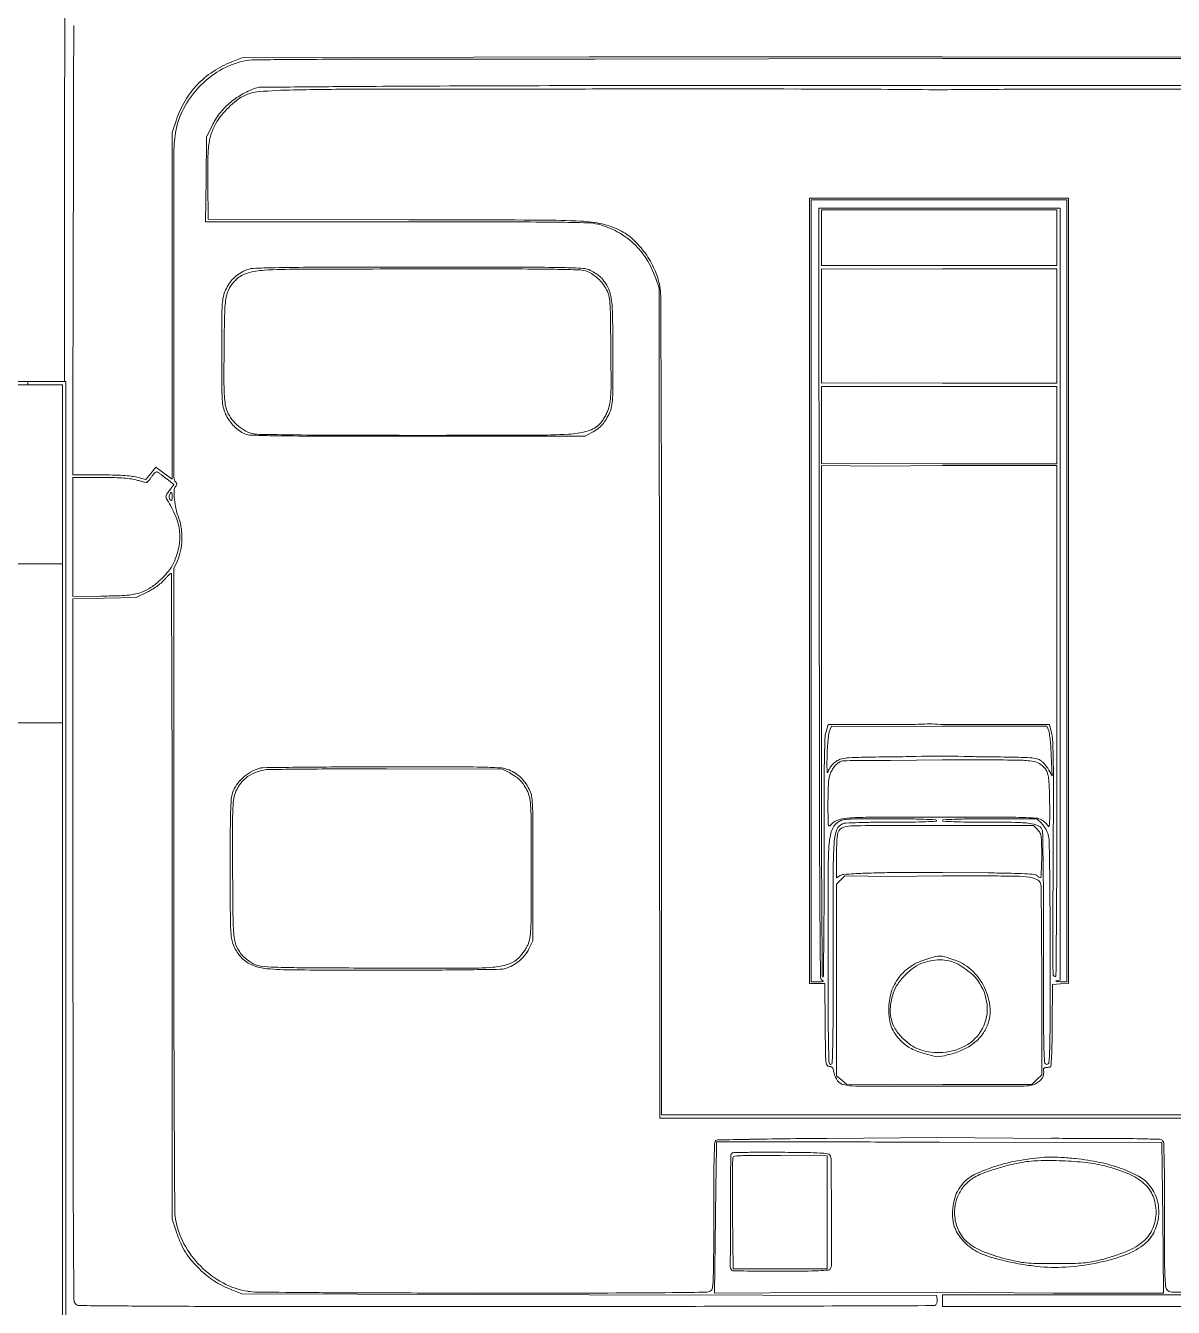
# Model space of a CAD drawing. Header units: millimetres. Extents: x 37984 to 70752, y 14140 to 37584.
# Drawn here: x 39778.1 to 39847.1, y 16595.6 to 16672.6 of the extents above; entities that cross this region are included whole.
import ezdxf

# ---------------------------------------------------------------- set-up
doc = ezdxf.new("R2010")
doc.units = ezdxf.units.MM
doc.set_wipeout_variables(frame=1)
doc.layers.add('! NO PLOT !', color=7, linetype='Continuous', true_color=0xff75dd, plot=False)
doc.layers.add('000-PI-Oprema', color=30, linetype='Continuous', lineweight=5)

# ---------------------------------------------------------------- blocks, each defined once
blk = doc.blocks.new('poveznica montaznih ploca 2100mm')
at = {"layer": '! NO PLOT !'}
for p, q in [((59472.536, 55742.166), (59472.536, 53847.739)), ((59477.536, 55740.766), (59477.536, 53837.739))]:
    blk.add_line(p, q, dxfattribs=at)
blk = doc.blocks.new('C10F3TM')
at = {"layer": '000-PI-Oprema'}
for p, q in [((44733.529, 8740.636), (44733.556, 8756.053)), ((44733.532, 8736.906), (44733.532, 8740.484)), ((44733.532, 8733.328), (44733.532, 8736.906)), ((44733.535, 8712.109), (44733.532, 8733.188))]:
    blk.add_line(p, q, dxfattribs=at)
for centre, radius, start, end in [((45826.986, 8761.638), 1093.954, 179.389696, 179.976633), ((56349.499, 8735.864), 11615.961, 179.8433503, 179.9004169), ((99427.124, 8739.824), 54694.097, 179.9766804, 180.0119746), ((4788027.201, 9719.997), 4743294.276, 180.011977908, 180.012436275), ((57671.573, 8714.079), 12938.038, 180.0087279, 180.0586898), ((45802.194, 8701.92), 1068.653, 180.058646, 180.368959), ((47698.757, 8714.131), 2965.256, 180.368918, 180.445236), ((44733.987, 8691.092), 0.396, 180.44522, 217.20688), ((44733.916, 8691.038), 0.306, 217.20683, 269.45325)]:
    blk.add_arc(centre, radius, start, end, dxfattribs=at)
at = {"ltscale": 0.25}
blk.add_wipeout([(44735.199, 8798.188), (44835.975, 8798.188), (44835.975, 8641.371), (44735.199, 8641.371)], dxfattribs=at).dxf.layer = '000-PI-Oprema'
at = {"layer": '000-PI-Oprema'}
for p, q in [((44743.686, 8765.692), (44743.079, 8765.449)), ((44764.549, 8765.742), (44743.686, 8765.692)), ((44785.766, 8765.744), (44764.549, 8765.742)), ((44764.902, 8765.608), (44785.766, 8765.641)), ((44806.604, 8765.718), (44785.766, 8765.744)), ((44785.766, 8765.641), (44806.098, 8765.641)), ((44785.766, 8764.025), (44765.104, 8764.024)), ((44805.644, 8764.024), (44785.766, 8764.025)), ((44739.746, 8761.966), (44739.491, 8761.205)), ((44741.887, 8761.603), (44741.564, 8760.949)), ((44739.491, 8761.205), (44739.489, 8750.788)), ((44741.564, 8760.949), (44741.532, 8758.395)), ((44741.532, 8758.395), (44741.501, 8755.841)), ((44741.665, 8755.993), (44741.638, 8758.157)), ((44785.564, 8757.256), (44777.784, 8757.256)), ((44777.784, 8757.256), (44777.784, 8733.665)), ((44777.885, 8733.665), (44777.885, 8757.155)), ((44777.885, 8757.155), (44785.563, 8757.155)), ((44785.563, 8757.155), (44793.24, 8757.155)), ((44793.343, 8757.256), (44785.564, 8757.256)), ((44793.24, 8757.155), (44793.241, 8733.665)), ((44793.343, 8733.67), (44793.343, 8757.256)), ((44785.589, 8756.649), (44778.34, 8756.649)), ((44778.34, 8756.649), (44778.363, 8733.49)), ((44778.491, 8754.881), (44778.491, 8756.548)), ((44778.491, 8756.548), (44785.564, 8756.548)), ((44785.564, 8756.548), (44792.636, 8756.548)), ((44792.838, 8756.649), (44785.589, 8756.649)), ((44792.636, 8756.548), (44792.636, 8754.881)), ((44792.838, 8733.47), (44792.838, 8756.649)), ((44741.501, 8755.841), (44753.004, 8755.841)), ((44753.183, 8755.967), (44741.665, 8755.993)), ((44778.491, 8753.214), (44778.491, 8754.881)), ((44792.636, 8754.881), (44792.636, 8753.214)), ((44781.986, 8753.214), (44778.491, 8753.214)), ((44785.48, 8753.214), (44781.986, 8753.214)), ((44789.201, 8753.214), (44785.48, 8753.214)), ((44792.636, 8753.214), (44789.201, 8753.214)), ((44768.525, 8752.482), (44768.742, 8751.85)), ((44778.491, 8749.577), (44778.491, 8753.015)), ((44778.491, 8753.015), (44781.952, 8752.988)), ((44781.952, 8752.988), (44785.766, 8753.012)), ((44785.766, 8753.012), (44789.201, 8753.012)), ((44789.201, 8753.012), (44792.636, 8753.012)), ((44792.636, 8753.012), (44792.636, 8749.577)), ((44768.742, 8751.85), (44768.768, 8726.921)), ((44739.489, 8750.788), (44739.488, 8740.37)), ((44778.491, 8746.139), (44778.491, 8749.577)), ((44792.636, 8749.577), (44792.636, 8746.142)), ((44781.952, 8746.166), (44778.491, 8746.139)), ((44778.491, 8743.615), (44778.491, 8745.94)), ((44778.491, 8745.94), (44781.977, 8745.94)), ((44785.766, 8746.142), (44781.952, 8746.166)), ((44789.201, 8746.142), (44785.766, 8746.142)), ((44785.766, 8745.94), (44789.201, 8745.94)), ((44792.636, 8746.142), (44789.201, 8746.142)), ((44789.201, 8745.94), (44792.636, 8745.94)), ((44792.636, 8745.94), (44792.636, 8743.616)), ((44764.296, 8742.96), (44764.7, 8743.177)), ((44778.491, 8741.29), (44778.491, 8743.615)), ((44792.636, 8743.616), (44792.636, 8741.293)), ((44754.193, 8742.96), (44764.296, 8742.96)), ((44738.503, 8741.092), (44738.208, 8740.723)), ((44738.996, 8740.731), (44738.503, 8741.092)), ((44781.952, 8741.316), (44778.491, 8741.29)), ((44778.491, 8725.836), (44778.491, 8741.194)), ((44778.491, 8741.194), (44781.952, 8741.168)), ((44785.766, 8741.293), (44781.952, 8741.316)), ((44781.952, 8741.168), (44785.766, 8741.191)), ((44789.201, 8741.293), (44785.766, 8741.293)), ((44785.766, 8741.191), (44789.201, 8741.191)), ((44792.636, 8741.293), (44789.201, 8741.293)), ((44789.201, 8741.191), (44792.636, 8741.191)), ((44792.636, 8741.191), (44792.636, 8725.826)), ((44735.172, 8740.636), (44733.529, 8740.636)), ((44733.532, 8740.484), (44735.127, 8740.484)), ((44737.912, 8740.355), (44737.364, 8740.495)), ((44738.208, 8740.723), (44737.912, 8740.355)), ((44739.488, 8740.37), (44738.996, 8740.731)), ((44739.168, 8740.391), (44739.601, 8740.058)), ((44739.601, 8740.058), (44739.329, 8739.701)), ((44739.594, 8735.003), (44739.804, 8735.479)), ((44739.595, 8715.794), (44739.594, 8735.003)), ((44735.325, 8733.353), (44733.532, 8733.328)), ((44733.532, 8733.188), (44735.428, 8733.224)), ((44735.428, 8733.224), (44737.325, 8733.26)), ((44737.325, 8733.26), (44737.994, 8733.59)), ((44777.784, 8733.665), (44777.784, 8710.073)), ((44777.885, 8710.175), (44777.885, 8733.665)), ((44792.838, 8710.29), (44792.838, 8733.47)), ((44793.241, 8733.665), (44793.241, 8710.175)), ((44793.343, 8710.085), (44793.343, 8733.67)), ((44768.768, 8726.921), (44768.795, 8701.991)), ((44768.893, 8702.193), (44768.893, 8726.776)), ((44778.903, 8725.632), (44778.773, 8725.203)), ((44782.132, 8725.632), (44778.903, 8725.632)), ((44778.98, 8725.255), (44779.094, 8725.534)), ((44779.094, 8725.534), (44782.253, 8725.508)), ((44782.253, 8725.508), (44785.766, 8725.531)), ((44785.766, 8725.531), (44788.9, 8725.531)), ((44788.99, 8725.632), (44785.78, 8725.632)), ((44788.9, 8725.531), (44792.035, 8725.531)), ((44792.2, 8725.632), (44788.99, 8725.632)), ((44792.035, 8725.531), (44792.145, 8725.254)), ((44792.327, 8725.064), (44792.2, 8725.632)), ((44782.634, 8723.478), (44785.766, 8723.511)), ((44785.766, 8723.511), (44788.446, 8723.511)), ((44792.302, 8723.763), (44792.349, 8722.551)), ((44752.374, 8722.971), (44759.346, 8722.955)), ((44759.346, 8722.955), (44759.771, 8722.728)), ((44792.349, 8722.551), (44792.164, 8722.897)), ((44782.653, 8719.571), (44785.463, 8719.571)), ((44785.463, 8719.571), (44788.504, 8719.571)), ((44788.504, 8719.571), (44791.231, 8719.571)), ((44788.602, 8719.975), (44791.439, 8719.975)), ((44791.231, 8719.571), (44791.479, 8719.323)), ((44791.439, 8719.975), (44791.725, 8719.689)), ((44779.401, 8716.431), (44779.401, 8717.795)), ((44761.164, 8712.65), (44761.164, 8716.994)), ((44779.628, 8716.561), (44779.401, 8716.431)), ((44779.401, 8716.044), (44779.65, 8716.293)), ((44779.65, 8716.293), (44779.9, 8716.543)), ((44779.9, 8716.543), (44782.656, 8716.516)), ((44785.766, 8716.756), (44782.634, 8716.742)), ((44782.656, 8716.516), (44785.774, 8716.54)), ((44788.539, 8716.724), (44785.766, 8716.756)), ((44785.774, 8716.54), (44788.402, 8716.54)), ((44779.401, 8710.289), (44779.401, 8716.044)), ((44739.492, 8715.323), (44739.491, 8695.92)), ((44760.923, 8712.161), (44761.164, 8712.65)), ((44785.766, 8711.51), (44786.144, 8711.442)), ((44777.784, 8710.073), (44778.237, 8710.073)), ((44778.314, 8710.182), (44777.885, 8710.175)), ((44778.237, 8710.073), (44778.69, 8710.073)), ((44778.69, 8710.073), (44778.717, 8707.573)), ((44779.401, 8704.535), (44779.401, 8710.289)), ((44791.727, 8710.26), (44791.727, 8704.602)), ((44792.361, 8707.548), (44792.383, 8710.023)), ((44792.383, 8710.023), (44792.863, 8710.054)), ((44792.611, 8710.246), (44792.838, 8710.29)), ((44793.241, 8710.175), (44792.812, 8710.188)), ((44792.863, 8710.054), (44793.343, 8710.085)), ((44784.802, 8705.84), (44785.412, 8705.676)), ((44791.727, 8704.602), (44791.431, 8704.307)), ((44779.713, 8704.271), (44779.401, 8704.535)), ((44780.026, 8704.008), (44779.713, 8704.271)), ((44782.719, 8704.035), (44780.026, 8704.008)), ((44782.603, 8703.907), (44785.337, 8703.915)), ((44785.766, 8704.012), (44782.719, 8704.035)), ((44785.337, 8703.915), (44788.453, 8703.907)), ((44788.451, 8704.012), (44785.766, 8704.012)), ((44791.136, 8704.012), (44788.451, 8704.012)), ((44791.431, 8704.307), (44791.136, 8704.012)), ((44768.795, 8701.991), (44785.565, 8701.991)), ((44785.564, 8702.193), (44768.893, 8702.193)), ((44802.234, 8702.193), (44785.564, 8702.193)), ((44785.565, 8701.991), (44802.335, 8701.991)), ((44785.412, 8700.829), (44778.845, 8700.778)), ((44792.32, 8700.778), (44785.412, 8700.829)), ((44785.589, 8700.552), (44798.95, 8700.526)), ((44798.95, 8700.526), (44799.001, 8696.005)), ((44776.039, 8699.745), (44778.845, 8699.718)), ((44778.845, 8699.718), (44778.845, 8696.333)), ((44773.187, 8692.948), (44773.16, 8696.231)), ((44778.845, 8696.333), (44778.845, 8692.948)), ((44739.491, 8695.92), (44739.751, 8695.141)), ((44772.076, 8691.482), (44772.129, 8696.004)), ((44799.001, 8696.005), (44799.051, 8691.483)), ((44776.016, 8692.948), (44773.187, 8692.948)), ((44778.845, 8692.948), (44776.016, 8692.948)), ((44743.079, 8691.676), (44743.686, 8691.433)), ((44778.744, 8691.508), (44772.076, 8691.482)), ((44785.412, 8691.534), (44778.744, 8691.508)), ((44792.408, 8691.483), (44785.412, 8691.534)), ((44743.686, 8691.433), (44764.549, 8691.382)), ((44764.549, 8691.382), (44785.412, 8691.332)), ((44785.412, 8691.332), (44785.446, 8691.091)), ((44785.766, 8691.029), (44785.766, 8691.382)), ((44785.766, 8691.382), (44806.434, 8691.382)), ((44785.766, 8690.675), (44785.766, 8691.029)), ((44799.051, 8691.483), (44792.408, 8691.483)), ((44811.68, 8690.675), (44785.766, 8690.675))]:
    blk.add_line(p, q, dxfattribs=at)
for centre, radius, start, end in [((44745.529, 8759.341), 6.581, 111.85364, 123.08516), ((44744.763, 8760.889), 4.707, 102.26829, 120.79305), ((44744.503, 8762.082), 3.486, 90.54751, 102.26825), ((44753.561, 7814.319), 951.292, 90.324331, 90.547555), ((44753.942, 7747.071), 1018.542, 90.003959, 90.324357), ((44754.707, -3276.455), 12042.067, 89.9514927, 90.0039756), ((44744.841, 8760.396), 5.321, 123.08505, 136.25589), ((44745.338, 8759.924), 5.83, 120.79313, 136.5717), ((44745.33, 8759.931), 5.82, 136.57176, 152.36539), ((44744.767, 8760.467), 5.218, 136.25586, 149.56856), ((44744.824, 8762.96), 0.961, 90.50243, 110.17358), ((44791.478, 3442.682), 5321.443, 90.452452, 90.502414), ((44761.016, 7300.18), 1463.825, 90.212514, 90.452469), ((44785.195, 779.058), 7984.992, 90.1441574, 90.2124539), ((44747.585, 8757.85), 6.757, 128.7946, 133.99501), ((44745.819, 8759.628), 4.413, 119.52797, 130.91449), ((44744.852, 8761.251), 2.395, 117.51805, 128.7946), ((44746.471, 8758.477), 5.737, 110.17361, 119.52802), ((44744.934, 8761.093), 2.572, 94.6079, 117.51812), ((44747.503, 8729.221), 34.547, 91.17991, 94.608), ((44751.081, 8555.489), 208.316, 90.06616, 91.17998), ((44770.975, -8651.843), 17415.66, 90.0190276, 90.0662393), ((44770.516, -7230.305), 15994.122, 89.9769073, 90.019077), ((44776.657, 8006.311), 757.505, 89.590036, 89.976896), ((44769.718, 7036.615), 1727.225, 89.481149, 89.590011), ((44847.775, -179.544), 8943.531, 90.3755368, 90.3998681), ((44793.855, 8005.529), 758.28, 89.967415, 90.354963), ((44785.001, -7531.665), 16295.477, 89.9256418, 89.9673532), ((44744.31, 8760.466), 4.668, 152.36537, 170.99782), ((44745.508, 8760.032), 6.077, 149.56861, 161.44364), ((44745.657, 8759.815), 4.166, 130.91449, 142.66311), ((44747.616, 8757.819), 6.801, 133.99502, 139.20231), ((44745.703, 8759.803), 4.08, 149.62801, 159.64998), ((44745.926, 8759.61), 4.504, 142.66305, 153.74435), ((44744.499, 8760.509), 2.684, 139.2023, 149.62798), ((44748.348, 8759.826), 8.757, 170.99784, 179.93603), ((44744.893, 8760.104), 3.215, 159.64995, 171.63103), ((44748.437, 8759.582), 6.798, 171.63109, 179.10347), ((50427.958, 8753.485), 5688.371, 179.936032, 180.031143), ((44795.809, 8758.841), 54.176, 179.1035, 180.72311), ((44753.003, 4589.945), 4165.896, 89.911534, 89.999999), ((44742.41, 3978.154), 4777.825, 89.768825, 89.870811), ((44758.994, 8469.984), 285.852, 89.28536, 89.91149), ((44761.471, 8702.416), 53.524, 87.25136, 89.76883), ((44760.778, 8613.027), 142.799, 88.51986, 89.28533), ((44763.669, 8748.201), 7.687, 77.63979, 87.25136), ((44764.396, 8753.046), 2.732, 75.4007, 88.51992), ((44763.789, 8750.715), 5.141, 61.63305, 75.40068), ((44764.358, 8751.343), 4.47, 63.21547, 77.63974), ((44763.981, 8751.072), 4.736, 46.99168, 61.63303), ((44764.753, 8752.126), 3.593, 47.32481, 63.21538), ((44763.552, 8750.824), 5.365, 35.55808, 47.32477), ((44763.956, 8751.045), 4.773, 32.41146, 46.99164), ((44763.382, 8750.702), 5.574, 24.00076, 35.55806), ((44748.164, 8616.942), 136.164, 90.08588, 91.06242), ((44755.373, 3805.516), 4947.595, 90.012747, 90.085857), ((44755.485, 3293.98), 5459.131, 89.944881, 90.01272), ((44760.618, 8629.767), 123.342, 88.90708, 89.94481), ((44763.507, 8750.759), 5.306, 18.94386, 32.41141), ((44744.598, 8751.005), 2.019, 134.85031, 146.35823), ((44744.975, 8750.662), 2.366, 133.50475, 149.30225), ((44744.634, 8750.968), 2.071, 123.50631, 134.8503), ((44744.46, 8751.204), 1.618, 105.74879, 133.50479), ((44745.231, 8750.067), 3.152, 115.22372, 123.50622), ((44744.429, 8751.77), 1.27, 92.93446, 115.22371), ((44745.306, 8748.204), 4.735, 93.28512, 105.74886), ((44746.363, 8714.036), 39.053, 91.06238, 92.93453), ((44747.139, 8716.275), 36.717, 90.16748, 93.2851), ((44756.67, 5456.031), 3296.975, 90.041672, 90.167494), ((44756.729, 5378.126), 3374.88, 89.946145, 90.041714), ((44759.727, 8567.888), 185.117, 89.15481, 89.94617), ((44761.078, 8659.407), 93.587, 88.21524, 89.15488), ((44762.36, 8721.12), 31.972, 86.74587, 88.907), ((44763.954, 8751.727), 1.223, 67.32852, 88.21531), ((44764.113, 8751.946), 1.096, 61.94284, 86.74584), ((44763.637, 8750.968), 2.045, 56.41229, 67.32849), ((44761.787, 8747.582), 6.042, 58.46685, 61.94283), ((44763.472, 8750.719), 2.345, 46.55888, 56.41226), ((44764.046, 8751.264), 1.721, 49.61601, 58.46679), ((44763.356, 8750.596), 2.514, 37.05121, 46.55891), ((44764.223, 8751.472), 1.449, 39.76423, 49.61601), ((44762.774, 8750.266), 3.334, 34.48044, 39.76423), ((44764.447, 8751.176), 4.408, 10.21876, 24.00078), ((44744.431, 8750.94), 1.905, 155.23631, 167.82389), ((44745.293, 8750.542), 2.855, 146.35823, 155.23624), ((44744.349, 8751.034), 1.637, 149.30229, 170.12044), ((44763.103, 8750.406), 2.83, 28.35147, 37.05121), ((44763.885, 8751.029), 1.986, 18.65114, 34.48035), ((44764.445, 8751.13), 1.305, 12.30603, 28.35146), ((44763.193, 8750.796), 2.716, 6.13226, 18.65107), ((44765.394, 8751.347), 3.446, 0.29929, 10.21879), ((44756.562, 8750.013), 14.084, 176.50229, 179.73333), ((44745.628, 8750.682), 3.13, 167.82389, 176.50234), ((44748.695, 8750.277), 6.049, 170.12049, 178.71197), ((44762.625, 8750.733), 3.168, 4.034, 12.30598), ((44751.638, 8749.958), 14.182, 0.86369, 4.03401), ((44755.897, 8750.012), 10.054, 0.76209, 6.13224), ((38574.753, 8719.01), 6194.171, 0.2458827, 0.2992824), ((71097.683, 8764.722), 26358.098, 180.031147, 180.0526902), ((45186.59, 8748.012), 444.117, 179.73327, 180.00004), ((44905.876, 8746.743), 163.27, 178.71193, 179.5017), ((44372.635, 8744.244), 393.228, 0.57768, 0.8637), ((44563.176, 8747.448), 202.792, 0.15767, 0.76203), ((45154.693, 8748.011), 412.22, 179.99998, 180.28073), ((45016.126, 8745.784), 273.524, 179.50169, 179.87365), ((44395.375, 8744.474), 370.487, 0.27486, 0.57761), ((44374.81, 8746.93), 391.159, 359.86771, 0.15763), ((44762.415, 8746.343), 19.812, 179.87371, 182.40814), ((44750.755, 8746.179), 15.103, 357.19248, 0.27481), ((44757.951, 8746.067), 15.473, 180.28076, 183.30717), ((44748.659, 8745.765), 6.044, 182.40824, 187.60522), ((44762.022, 8745.626), 3.823, 349.65592, 357.19241), ((44750.958, 8746.062), 15.01, 356.78972, 359.86769), ((42446.514, 8735.623), 2322.374, 0.059383, 0.245938), ((44783.871, 9511.674), 765.737, 269.858256, 270.141744), ((44746.071, 8745.381), 3.574, 183.30723, 191.06234), ((44744.193, 8745.013), 1.659, 191.06228, 204.82649), ((44744.842, 8745.255), 2.193, 187.60529, 198.67744), ((44763.261, 8745.4), 2.563, 339.48679, 349.65584), ((44764.098, 8745.091), 1.82, 336.1379, 348.98412), ((44762.408, 8745.42), 3.543, 348.98417, 356.78965), ((44745.325, 8745.537), 2.907, 204.82637, 213.13818), ((44744.606, 8745.176), 1.945, 198.67745, 214.20555), ((44744.986, 8745.316), 2.503, 213.13814, 222.43878), ((44745.125, 8745.528), 2.571, 214.20551, 226.79949), ((44763.374, 8745.309), 2.42, 321.11357, 327.3591), ((44763.898, 8744.945), 1.931, 317.93062, 329.21381), ((44763.137, 8745.461), 2.701, 327.35903, 333.31508), ((44763.249, 8745.405), 2.576, 333.315, 339.48679), ((44762.372, 8745.854), 3.708, 329.2137, 336.13796), ((44744.915, 8745.251), 2.406, 222.43875, 231.93318), ((44745.099, 8745.5), 2.533, 226.79951, 239.48329), ((44744.935, 8745.277), 2.439, 231.93309, 241.33303), ((44744.204, 8743.939), 0.915, 241.33299, 267.71717), ((44744.726, 8744.869), 1.8, 239.48325, 255.86663), ((44744.744, 8744.937), 1.87, 255.86654, 269.07896), ((44762.987, 8748.688), 5.616, 273.24334, 284.44399), ((44763.954, 8744.932), 1.738, 284.44399, 311.28355), ((44763.267, 8745.84), 3.024, 298.28785, 306.27852), ((44763.975, 8744.875), 1.827, 306.27853, 317.93069), ((44764.23, 8744.619), 1.32, 311.28354, 321.11358), ((44746.583, 8803.608), 60.631, 267.71722, 269.02607), ((44752.085, 9201.563), 458.555, 269.07887, 269.34931), ((44748.195, 8898.439), 155.475, 269.02607, 269.92263), ((44750.755, 9084.425), 341.411, 269.34923, 269.84357), ((44754.19, 13334.627), 4591.667, 269.922573, 270.000037), ((44754.218, 10352.123), 1609.113, 269.843507, 270.000039), ((44754.221, 11427.109), 2684.099, 269.999966, 270.149164), ((44761.108, 8781.854), 38.835, 270.14911, 273.24335), ((44738.636, 8740.566), 0.263, 107.0615, 127.42657), ((44738.58, 8740.75), 0.0716, 53.50243, 107.06152), ((44734.822, 8735.671), 6.389, 52.7477, 53.5024), ((44735.127, 8708.937), 31.547, 88.63915, 90.00002), ((44735.172, 8708.857), 31.778, 88.65604, 89.99996), ((44735.565, 8727.359), 13.121, 86.0181, 88.63915), ((44735.56, 8725.382), 15.249, 86.32852, 88.65603), ((44735.889, 8732.015), 8.453, 82.78289, 86.01806), ((44735.87, 8730.221), 10.401, 83.60431, 86.32848), ((44736.6, 8737.627), 2.796, 75.40071, 82.7829), ((44736.757, 8738.13), 2.442, 75.61177, 83.60427), ((44742.485, 8760.225), 20.556, 255.40071, 256.05663), ((44740.645, 8752.813), 12.919, 256.05656, 256.98543), ((44741.973, 8758.555), 18.813, 256.98543, 257.52287), ((44737.955, 8740.398), 0.216, 257.52294, 270.55832), ((44737.956, 8740.237), 0.0555, 270.55827, 315.42061), ((44736.487, 8741.686), 2.119, 315.42063, 318.66886), ((44736.553, 8741.627), 2.03, 318.66881, 322.84269), ((44735.542, 8742.394), 3.299, 322.84269, 325.74399), ((44739.823, 8739.478), 1.88, 140.21654, 145.74405), ((44738.847, 8740.291), 0.61, 127.42664, 140.21643), ((44680.17, 8663.806), 96.674, 52.64378, 52.7476), ((44678.305, 8661.364), 99.747, 52.52453, 52.64371), ((44663.162, 8641.611), 124.637, 52.42358, 52.52442), ((44739.988, 8740.483), 0.392, 180.05275, 224.99998), ((44739.27, 8740.295), 0.561, 320.30977, 330.2272), ((44739.49, 8739.985), 0.312, 30.03438, 45.00004), ((44739.635, 8740.086), 0.14, 330.22712, 358.04748), ((44739.663, 8740.085), 0.113, 358.04743, 30.03443), ((44739.314, 8739.324), 0.193, 166.57494, 198.71632), ((44739.495, 8739.281), 0.38, 146.17495, 166.57481), ((44739.704, 8739.457), 0.606, 198.71632, 212.43965), ((44742.664, 8737.158), 4.194, 142.66588, 146.17486), ((44739.62, 8739.331), 0.31, 176.9654, 191.13398), ((44739.536, 8739.336), 0.226, 159.00636, 176.96543), ((44739.613, 8739.33), 0.303, 191.13409, 205.46682), ((44740.173, 8739.091), 0.908, 149.53513, 159.00646), ((44739.422, 8739.533), 0.0377, 55.75726, 149.53525), ((44739.391, 8739.487), 0.0935, 5.28515, 55.75729), ((44737.398, 8739.302), 2.095, 359.99996, 5.28513), ((44737.661, 8739.302), 1.832, 355.90863, 0.00003), ((44740.016, 8739.676), 0.409, 140.30978, 178.88102), ((44743.905, 8739.6), 4.298, 178.88104, 185.74898), ((44733.981, 8735.819), 6.175, 21.99432, 32.43966), ((44739.52, 8739.286), 0.2, 205.46689, 224.99994), ((44739.516, 8739.281), 0.195, 224.99994, 244.49864), ((44739.444, 8739.132), 0.0285, 244.49877, 324.14073), ((44739.378, 8739.179), 0.11, 324.14057, 355.90864), ((44744.4, 8739.649), 4.796, 185.74897, 192.93128), ((44744.136, 8739.589), 4.525, 192.93126, 200.4341), ((44736.543, 8736.854), 3.413, 5.71106, 21.99434), ((44737.317, 8737.048), 2.751, 7.66441, 20.4341), ((33905.531, 8726.768), 10863.362, 0.0000405, 0.0593989), ((44736.915, 8736.891), 3.038, 348.29445, 5.71108), ((44736.127, 8736.888), 3.953, 357.93159, 7.66441), ((44735.894, 8737.103), 4.081, 334.33406, 348.29442), ((44736.074, 8736.89), 4.006, 348.25693, 357.93164), ((44737.092, 8736.678), 2.966, 336.13797, 348.25687), ((44735.567, 8737.791), 4.729, 312.77918, 321.2139), ((44737.21, 8736.47), 2.621, 321.21387, 334.334), ((44742.066, 8731.708), 4.023, 132.01363, 134.14039), ((44739.426, 8734.638), 0.0796, 96.40017, 132.01363), ((44739.421, 8734.689), 0.0282, 0.2245, 96.40028), ((-49686.55, 8364.805), 94426.723, 0.22099911, 0.22443685), ((44736.748, 8736.062), 2.635, 291.27456, 304.34672), ((44735.565, 8737.793), 4.733, 304.34675, 312.77917), ((44735.89, 8737.667), 4.591, 301.3627, 305.68092), ((44736.143, 8737.316), 4.158, 305.68093, 310.13065), ((44737.808, 8735.34), 1.574, 310.13074, 319.31835), ((44743.133, 8730.763), 5.447, 137.17826, 139.31831), ((44741.641, 8732.146), 3.413, 134.14035, 137.17823), ((44734.325, 8805.667), 72.321, 270.79235, 271.6103), ((44736.155, 8740.559), 7.186, 271.61022, 276.06681), ((44736.601, 8736.368), 2.972, 276.06679, 283.85853), ((44736.552, 8736.564), 3.174, 283.85853, 291.27459), ((44736.391, 8736.846), 3.629, 296.21199, 301.3627), ((72538.995, 8761.991), 27760.646, 180.0588236, 180.0888466), ((42194.25, 8719.206), 2545.24, 0.080062, 0.221009), ((47594.859, 8725.834), 2816.368, 179.999953, 180.120274), ((44782.132, 8884.753), 159.12, 269.99998, 270.50075), ((44783.131, 8770.527), 44.89, 270.50075, 271.78507), ((44784.989, 8717.714), 7.958, 84.29445, 93.31008), ((38460.677, 8725.824), 6331.958, 359.9278308, 0.0000235), ((44882.378, 8721.747), 103.719, 178.3252, 179.09938), ((44780.331, 8724.731), 1.628, 163.13337, 178.32517), ((44790.595, 8723.553), 11.761, 174.39573, 176.61255), ((44790.134, 8723.598), 11.298, 172.45983, 174.39569), ((44779.639, 8724.988), 0.711, 157.89993, 172.4598), ((44791.451, 8724.979), 0.747, 7.82841, 21.61865), ((44780.209, 8723.433), 12.094, 6.01954, 7.82845), ((44779.779, 8723.388), 12.526, 3.93817, 6.01955), ((44789.707, 8724.478), 2.684, 2.12061, 12.61444), ((44794.02, 8723.35), 15.191, 176.61261, 178.44237), ((44776.116, 8723.135), 16.198, 2.22165, 3.9382), ((44738.138, 8722.569), 54.289, 0.942, 2.12067), ((44751.277, 8357.558), 365.536, 90.30254, 90.66969), ((44752.906, 8048.849), 674.25, 90.070314, 90.302476), ((44754.148, 7036.664), 1686.436, 89.931882, 90.070309), ((44756.036, 8624.243), 98.855, 88.83784, 89.93195), ((44757.33, 8688.036), 35.049, 87.02213, 88.83791), ((44928.044, 8721.029), 149.39, 179.09943, 179.91073), ((44800.661, 8723.17), 21.835, 178.44239, 179.62817), ((44786.387, 8723.262), 7.561, 179.6281, 182.24366), ((44779.913, 8722.506), 1.054, 141.35274, 153.0113), ((44779.926, 8722.495), 1.071, 129.80414, 141.35274), ((44780.371, 8722.21), 1.421, 137.36816, 148.02117), ((44780.592, 8721.695), 2.112, 122.85559, 129.80413), ((44780.224, 8722.345), 1.222, 125.87297, 137.36809), ((44779.869, 8722.816), 0.778, 101.15565, 122.85564), ((44779.992, 8722.666), 0.826, 110.46002, 125.87292), ((44779.828, 8723.105), 0.357, 90.97746, 110.46001), ((44780.399, 8720.126), 3.52, 94.07621, 101.15572), ((44783.306, 8519.294), 204.198, 90.7517, 90.97745), ((44781.141, 8709.721), 13.952, 90.99349, 94.07628), ((44781.653, 8645.249), 78.232, 90.06986, 90.75168), ((44785.787, 8441.784), 281.929, 90.64704, 90.99357), ((44781.727, 8584.341), 139.14, 89.62681, 90.06982), ((44779.85, 8967.543), 243.864, 270.64704, 271.01397), ((44785.608, 8680.148), 43.594, 88.10842, 91.89734), ((44791.305, 8960.465), 236.786, 268.96973, 269.34238), ((44788.446, 8601.02), 122.491, 89.0833, 90.00003), ((44784.938, 8405.726), 317.99, 89.02682, 89.34241), ((44790.142, 8712.091), 11.58, 85.55267, 89.02682), ((44790.322, 8718.271), 5.225, 80.03962, 89.08331), ((44790.845, 8721.133), 2.512, 76.47539, 85.55271), ((44791.021, 8722.252), 1.183, 56.0693, 80.03955), ((44791.262, 8722.864), 0.731, 53.71661, 76.47548), ((44791.135, 8722.42), 0.981, 28.47751, 56.06931), ((44791.061, 8722.59), 1.071, 45.06825, 53.71672), ((44790.177, 8721.704), 2.322, 40.22088, 45.06829), ((44790.129, 8721.664), 2.384, 35.40689, 40.22086), ((44697.493, 8721.9), 94.939, 359.94257, 0.94203), ((39685.534, 8715.697), 5053.958, 359.995752, 0.080091), ((44745.414, 8720.599), 2.49, 132.38878, 145.51462), ((44745.178, 8720.891), 1.982, 129.57133, 145.68289), ((44745.505, 8720.499), 2.625, 119.61446, 132.38872), ((44745.231, 8720.827), 2.065, 113.82606, 129.57133), ((44745.516, 8720.48), 2.646, 106.91903, 119.61447), ((44745.546, 8720.114), 2.845, 101.44114, 113.82605), ((44744.958, 8722.316), 0.728, 90.75113, 106.91902), ((44763.93, 7275.126), 1448.042, 90.669717, 90.751077), ((44745.323, 8721.214), 1.722, 90.67634, 101.44117), ((44755.066, 7896.03), 826.964, 90.536167, 90.676427), ((44750.439, 8390.426), 332.546, 90.13213, 90.53618), ((44751.02, 8138.579), 584.394, 89.867217, 90.132153), ((44759.058, 8721.256), 1.784, 71.18429, 87.02216), ((44758.973, 8721.008), 2.046, 59.18646, 71.18423), ((44758.133, 8719.663), 3.475, 54.79301, 61.87939), ((44758.907, 8720.897), 2.176, 47.73042, 59.18644), ((44759.066, 8720.985), 1.857, 43.46564, 54.79295), ((44758.746, 8720.72), 2.415, 36.8951, 47.73036), ((44781.783, 8723.082), 2.953, 182.24363, 186.33778), ((44778.861, 8722.758), 0.0133, 186.33784, 340.24968), ((44780.749, 8722.08), 1.993, 153.01123, 160.24964), ((44780.493, 8722.11), 1.577, 157.32349, 177.5826), ((44780.61, 8722.061), 1.703, 148.02125, 157.32349), ((44791.1, 8722.401), 1.02, 13.51298, 28.47751), ((44790.961, 8722.256), 1.363, 28.09041, 35.40689), ((44789.574, 8722.034), 2.589, 6.05135, 13.51298), ((44785.421, 8721.594), 6.766, 1.78981, 6.05143), ((44745.077, 8720.831), 2.08, 145.51469, 160.53262), ((44745.553, 8720.635), 2.437, 145.68285, 159.4845), ((44759.053, 8720.973), 1.875, 32.20189, 43.46564), ((44757.594, 8720.054), 3.599, 25.28756, 32.20198), ((44758.11, 8720.242), 3.21, 28.14083, 36.89503), ((44759.461, 8720.936), 1.535, 9.53499, 25.28756), ((44759.796, 8721.144), 1.298, 10.1892, 28.14075), ((44813.093, 8720.733), 34.206, 177.58256, 179.74988), ((44737.856, 8720.108), 54.354, 0.87149, 1.78983), ((44234.681, 8722.364), 557.751, 359.67289, 359.94264), ((44770.053, 8719.538), 27.058, 176.53677, 178.28701), ((44744.329, 8721.095), 1.287, 160.53265, 176.5368), ((44753.26, 8720.091), 10.131, 174.36384, 178.16289), ((44744.767, 8720.929), 1.597, 159.48447, 174.36387), ((44756.357, 8720.414), 4.682, 2.6752, 9.53489), ((44756.953, 8720.633), 4.187, 2.68613, 10.1892), ((44738.513, 8719.768), 22.648, 0.16939, 2.68617), ((45948.653, 8719.439), 1170, 179.910708, 180.088783), ((44820.49, 8720.701), 41.603, 179.74987, 181.49117), ((44728.331, 8719.963), 63.88, 0.17587, 0.87144), ((44795.035, 8718.791), 52.052, 178.28692, 179.68034), ((44777.355, 8719.318), 34.239, 178.16286, 180.0561), ((44738.132, 8719.563), 22.927, 0.19431, 2.67512), ((44780.248, 8717.661), 2.361, 94.38536, 110.19906), ((44781.399, 8702.648), 17.418, 90.25898, 94.38543), ((44786.943, 7476.255), 1243.824, 90.064435, 90.259012), ((44787.086, 7349.121), 1370.958, 89.917068, 90.064433), ((44788.987, 8662.099), 57.979, 88.45441, 89.91704), ((44790.051, 8701.545), 18.518, 85.85287, 88.45444), ((44791.336, 8719.259), 0.757, 59.42898, 85.85296), ((44785.2, 8720.138), 7.011, 356.6446, 0.17581), ((45286.039, 8719.816), 542.923, 180.0561, 180.3082), ((43980.906, 8716.995), 780.157, 359.999971, 0.194318), ((43800.225, 8716.994), 960.94, 0.000028, 0.169395), ((46171.036, 8722.844), 1392.542, 180.120234, 180.323978), ((44778.97, 8719.62), 0.0688, 181.49109, 322.282), ((44782.062, 8718.286), 3.108, 161.37974, 175.86679), ((44779.749, 8719.018), 0.915, 110.19902, 142.28198), ((44780.084, 8718.952), 1.022, 128.18856, 161.37976), ((44781.855, 8718.422), 2.597, 159.50131, 175.7196), ((44779.975, 8719.125), 0.59, 110.81682, 159.50128), ((44779.892, 8719.197), 0.71, 104.9716, 128.18854), ((44779.938, 8718.978), 0.487, 118.631, 175.11213), ((44780.284, 8718.344), 1.209, 90.87393, 118.63106), ((44780.213, 8717.997), 1.953, 94.05741, 104.97156), ((44779.979, 8719.115), 0.6, 92.42471, 110.81671), ((44783.344, 8639.648), 80.138, 91.85745, 92.42468), ((44780.79, 8709.852), 10.118, 90.2863, 94.0574), ((44782.653, 8563.014), 156.556, 90.00006, 90.87393), ((44782.54, 8359.599), 360.376, 90.00001, 90.28626), ((44782.328, 8670.984), 48.786, 90.75624, 91.85746), ((44782.747, 8639.207), 80.566, 89.99998, 90.75629), ((44782.54, 8607.614), 112.361, 89.39311, 89.99998), ((44782.747, 8841.121), 121.348, 269.99996, 270.5626), ((44783.346, 8683.642), 36.328, 87.98505, 89.39313), ((44783.649, 8749.291), 29.514, 270.5626, 272.17121), ((44781.791, 8639.459), 80.538, 87.47922, 87.98503), ((44782.959, 8767.498), 47.734, 272.1712, 272.91581), ((44785.329, 8719.822), 0.0975, 31.71747, 87.4792), ((44785.385, 8719.857), 0.0314, 272.91577, 31.71751), ((44785.813, 8719.874), 0.0474, 92.53845, 180.00002), ((44785.813, 8719.874), 0.0471, 180.00009, 267.20474), ((44788.864, 8782.372), 62.62, 267.20469, 267.78475), ((44789.32, 8640.758), 79.24, 92.03979, 92.53849), ((44787.575, 8749.033), 29.256, 267.78465, 269.37631), ((44787.724, 8685.589), 34.381, 90.5703, 92.0398), ((44788.377, 8822.743), 102.97, 269.37622, 270.00005), ((44788.602, 8597.312), 122.663, 90.00004, 90.57025), ((44788.377, 8605.248), 114.525, 89.11698, 90.00001), ((44790.02, 8711.832), 7.928, 82.9058, 89.11697), ((44790.748, 8717.68), 2.035, 68.879, 82.9058), ((44790.887, 8718.731), 0.836, 28.75497, 44.99994), ((44791.307, 8719.126), 0.484, 28.15502, 68.879), ((44791.142, 8718.932), 1.138, 52.10587, 59.42898), ((44790.929, 8718.893), 1.125, 35.75273, 45.00006), ((44791.361, 8719.155), 0.423, 1.01159, 28.15492), ((44790.901, 8718.623), 1.53, 46.24022, 52.1058), ((44790.067, 8718.273), 2.187, 30.12956, 35.75281), ((44790.998, 8718.723), 1.39, 40.21869, 46.24023), ((44790.059, 8718.268), 2.197, 24.51373, 30.12966), ((44791.69, 8719.308), 0.484, 26.9958, 40.21873), ((44792.144, 8719.54), 0.0256, 206.99576, 345.80415), ((44791.163, 8719.788), 1.038, 345.80413, 356.64465), ((45126.095, 8716.944), 383.117, 179.6803, 180.00001), ((45520.231, 8720.093), 741.849, 180.088851, 180.4984), ((44800.97, 8716.92), 22.066, 175.8668, 179.80194), ((44800.227, 8717.047), 21.02, 175.71962, 179.80506), ((44793.766, 8717.795), 14.366, 175.11209, 180.00005), ((44791.056, 8718.824), 0.644, 8.99848, 28.75494), ((44789.342, 8718.552), 2.379, 0.7897, 8.99851), ((44731.601, 8717.757), 60.125, 359.99996, 0.78972), ((44265.218, 8709.865), 526.647, 0.82484, 1.01162), ((44790.993, 8718.694), 1.17, 15.517, 24.51377), ((44790.716, 8718.617), 1.458, 1.27554, 15.51696), ((44553.039, 8713.325), 239.193, 0.89342, 1.27547), ((54304.83, 8664.875), 9512.561, 179.672913, 179.7088948), ((44769.748, 8717.757), 21.979, 358.68248, 0.00004), ((44178.545, 8718.621), 614.086, 359.527745, 359.927898), ((45159.584, 8716.944), 416.605, 180.00002, 180.42721), ((43991.259, 8716.994), 769.804, 359.803626, 0.000036), ((44176.518, 8716.694), 602.137, 359.827881, 0.088692), ((46210.98, 8712.046), 1432.085, 179.801957, 179.999971), ((46255.385, 8712.098), 1476.186, 179.805148, 179.999953), ((44780.59, 8717.507), 11.134, 356.49083, 358.68244), ((44584.443, 8714.46), 207.389, 0.22008, 0.82489), ((44604.853, 8714.133), 187.373, 0.2428, 0.89345), ((45147.828, 8719.072), 404.71, 180.30815, 180.72778), ((44779.883, 8716.114), 0.515, 95.21557, 119.73471), ((44781.614, 8697.151), 19.557, 93.43396, 95.2156), ((44782.079, 8689.403), 27.319, 91.60287, 93.434), ((44785.081, 8582.14), 134.624, 91.04162, 91.60289), ((44788.401, 8597.894), 118.646, 89.13527, 89.99998), ((44786.786, 8567.056), 149.677, 88.81468, 89.32896), ((44789.372, 8692.011), 24.696, 86.86577, 88.8147), ((44790.094, 8710.002), 6.525, 81.98796, 89.13524), ((44789.611, 8696.38), 20.321, 85.2393, 86.86579), ((44790.804, 8715.052), 1.425, 63.59462, 81.988), ((44791.279, 8716.405), 0.226, 44.96418, 85.2393), ((44791.233, 8715.915), 0.461, 20.99361, 63.59465), ((44791.882, 8717.007), 0.626, 224.9641, 231.61519), ((44791.857, 8716.976), 0.586, 231.61518, 238.60768), ((44791.802, 8716.886), 0.481, 238.60748, 245.95098), ((44791.646, 8716.536), 0.0971, 245.95109, 270), ((44791.646, 8716.471), 0.0327, 270.00002, 355.65908), ((44767.1, 8718.334), 24.649, 355.65909, 356.4908), ((50452.041, 8716.018), 5712.447, 180.002248, 180.086129), ((44791.303, 8715.942), 0.386, 0.68835, 20.99361), ((43457.504, 8699.917), 1334.282, 0.617754, 0.688343), ((79593.446, 8911.848), 34815.486, 180.3240043, 180.3313381), ((44474.882, 8715.797), 303.772, 359.39263, 359.82785), ((44020.213, 8712.293), 771.624, 359.992497, 0.220076), ((44068.042, 8711.857), 724.189, 0.004768, 0.242889), ((44751.476, 8713.901), 8.486, 180.42719, 187.44236), ((44753.624, 8714.065), 10.474, 180.72772, 186.57406), ((44737.83, 8714.435), 23.229, 357.34182, 359.80361), ((44510.804, 8711.274), 280.921, 0.23779, 0.61777), ((44756.238, 8713.58), 4.801, 350.59682, 357.3418), ((45808.687, 8722.602), 1030.317, 180.498353, 180.676428), ((44904.106, 8712.638), 111.716, 179.70891, 180.56857), ((42424.115, 8733.08), 2368.576, 359.455127, 359.527778), ((44744.845, 8713.035), 1.799, 187.44227, 208.10494), ((44745.319, 8713.108), 2.114, 186.57407, 203.72932), ((44758.997, 8713.247), 2.041, 328.79587, 335.17491), ((44759.412, 8713.055), 1.583, 335.17486, 350.59688), ((41219.075, 8750.314), 3559.761, 359.359364, 359.392596), ((44266.551, 8710.26), 525.175, 359.99997, 0.23787), ((44745.578, 8713.426), 2.629, 208.10494, 223.6506), ((44744.985, 8712.961), 1.749, 203.7293, 223.50419), ((44745.011, 8712.886), 1.847, 223.65062, 248.02702), ((44744.912, 8712.892), 1.649, 223.50414, 229.87265), ((44746.329, 8714.572), 3.847, 229.87266, 233.25469), ((44759.152, 8712.812), 1.662, 287.69585, 313.39363), ((44759.124, 8712.842), 1.703, 313.39363, 320.62357), ((44758.688, 8713.407), 2.572, 309.77577, 320.64716), ((44757.625, 8714.072), 3.642, 320.62352, 324.71928), ((44757.568, 8714.112), 3.712, 324.71919, 328.79593), ((44759.132, 8713.043), 1.997, 320.6472, 333.78857), ((46491.64, 8712.047), 1712.745, 180.000019, 180.131111), ((43041.011, 8712.098), 1738.187, 359.869871, 0.000047), ((44785.739, 8708.266), 3.405, 105.53133, 123.05801), ((44783.637, 8715.832), 4.448, 285.53136, 288.72666), ((44785.583, 8710.355), 1.367, 65.79204, 112.2788), ((44787.597, 8715.875), 4.514, 251.2104, 254.32664), ((44785.635, 8708.884), 2.747, 47.89764, 74.3266), ((47698.598, 8711.811), 2906.761, 179.992477, 180.082317), ((42117.578, 8711.693), 2674.653, 359.911078, 0.004814), ((44832.331, 8711.926), 39.938, 180.56862, 181.85799), ((44746.409, 8714.68), 3.981, 233.25469, 236.61084), ((44745.492, 8713.288), 2.315, 236.61077, 241.64855), ((44745.435, 8713.937), 2.98, 248.02696, 265.06256), ((44744.958, 8712.298), 1.189, 241.64852, 263.72526), ((44745.999, 8721.772), 10.721, 263.72528, 268.10765), ((44746.881, 8730.665), 19.77, 265.06256, 269.75168), ((44747.519, 8767.755), 56.728, 268.10763, 269.67407), ((44752.459, 10017.707), 1306.825, 269.751677, 269.984756), ((44763.326, 11546.41), 2835.429, 269.674064, 269.768259), ((44756.952, 9970.718), 1259.723, 269.76829, 270.004577), ((44752.301, 9425.154), 714.272, 269.984738, 270.226526), ((44754.197, 8945.713), 234.827, 270.22654, 270.7807), ((44757.05, 8734.998), 24.004, 270.0045, 274.06566), ((44751.7, 9128.972), 418.104, 270.78063, 271.02631), ((44758.477, 8714.928), 3.883, 274.06563, 287.69579), ((44759.166, 8712.199), 1.263, 271.02632, 285.71286), ((44758.97, 8712.896), 1.987, 285.71286, 298.89947), ((44758.689, 8713.405), 2.569, 298.89938, 309.77581), ((44785.479, 8708.666), 2.928, 123.05797, 142.68294), ((44786.434, 8707.725), 4.081, 125.13271, 135.21599), ((44785.162, 8709.533), 1.871, 107.06608, 125.13266), ((44785.782, 8707.795), 3.716, 90.25985, 108.34144), ((44785.866, 8709.897), 1.57, 63.38616, 79.79371), ((44784.594, 8707.359), 4.409, 55.79338, 63.38619), ((44784.498, 8707.217), 4.58, 48.24848, 55.79344), ((44785.09, 8708.281), 3.56, 26.13359, 47.89763), ((44778.248, 8714.198), 4.017, 270.94743, 273.45917), ((44778.637, 8710.441), 0.195, 180.67637, 248.42086), ((44778.466, 8710.585), 0.398, 273.45921, 287.17866), ((44778.578, 8710.514), 0.036, 180.33129, 270), ((44778.545, 8710.209), 0.0545, 23.80347, 68.42099), ((44778.578, 8710.513), 0.0356, 270.00001, 359.35928), ((44778.578, 8710.223), 0.0185, 287.17852, 23.80326), ((44785.465, 8708.676), 2.91, 142.6829, 162.37521), ((44784.793, 8708.852), 2.091, 145.25522, 161.98355), ((44786.475, 8707.686), 4.138, 135.21608, 145.2552), ((44785.966, 8708.862), 2.376, 35.91941, 48.24855), ((44785.449, 8708.488), 3.014, 6.19575, 35.9194), ((44792.554, 8710.635), 0.14, 181.85808, 251.51671), ((44792.527, 8710.556), 0.0564, 251.51671, 359.45512), ((44792.579, 8710.22), 0.00996, 128.87878, 254.08271), ((44792.627, 8710.161), 0.0867, 100.90215, 128.879), ((44792.688, 8710.604), 0.409, 254.08293, 265.90767), ((44792.937, 8714.085), 3.899, 265.90772, 268.16349), ((44785.866, 8708.549), 3.331, 162.37521, 180.17209), ((44786.488, 8708.301), 3.874, 161.98351, 174.04275), ((44785.236, 8708.352), 3.398, 3.80665, 26.13359), ((44786.958, 8708.552), 4.423, 180.1721, 187.8693), ((44784.871, 8708.469), 2.248, 174.04275, 192.16694), ((44785.971, 8708.544), 2.489, 331.8965, 6.19571), ((44786.303, 8708.423), 2.328, 334.16879, 3.80658), ((44866.347, 8708.328), 87.447, 180.13112, 181.27244), ((44690.409, 8708.352), 88.786, 358.73728, 359.86989), ((44784.771, 8708.25), 2.215, 187.86934, 200.78204), ((44784.706, 8708.434), 2.079, 192.16691, 211.13582), ((46388.465, 8709.908), 1648.866, 180.086062, 180.297598), ((45134.527, 8711.418), 355.831, 180.61918, 180.88229), ((44784.514, 8708.153), 1.941, 200.78205, 214.72414), ((44785.154, 8708.596), 2.719, 214.72407, 225.55315), ((44785.456, 8708.887), 2.955, 211.1358, 225.71119), ((44785.898, 8708.583), 2.572, 298.27633, 331.89648), ((44786.182, 8708.482), 2.463, 318.5163, 334.16873), ((44847.624, 8707.715), 55.784, 180.08232, 181.61874), ((44740.703, 8707.622), 51.525, 358.31184, 359.91105), ((44699.746, 8708.393), 92.619, 358.81476, 359.4771), ((44852.622, 8708.023), 73.719, 181.27241, 182.10572), ((44703.78, 8708.057), 75.411, 357.91604, 358.7372), ((44785.69, 8709.143), 3.485, 225.55315, 232.60632), ((44785.8, 8709.24), 3.449, 225.71118, 235.8688), ((44784.957, 8708.184), 2.278, 232.60635, 242.30418), ((44785.239, 8708.412), 2.448, 235.86872, 249.00141), ((44785.211, 8708.668), 2.824, 242.30411, 250.84113), ((44785.581, 8709.172), 3.241, 269.99995, 298.27637), ((44785.57, 8709.196), 3.41, 291.85845, 304.56988), ((44785.874, 8708.754), 2.873, 304.56985, 318.51628), ((44808.324, 8706.604), 16.469, 181.61875, 184.38623), ((44766.675, 8707.008), 25.675, 357.09411, 358.81478), ((44785.497, 8706.043), 6.759, 180.88228, 185.41425), ((44779.526, 8705.477), 0.762, 185.41419, 203.92119), ((44786.797, 8713.232), 7.656, 250.84115, 254.89704), ((44785.304, 8708.582), 2.631, 249.00138, 261.60359), ((44785.581, 8710.456), 4.524, 261.60357, 270.00006), ((44785.327, 8708.018), 2.344, 272.0702, 287.78854), ((44784.969, 8710.694), 5.024, 282.35003, 291.85842), ((44777.558, 8706.535), 14.653, 355.33402, 358.31186), ((44743.136, 8708.203), 49.244, 356.40085, 357.09413), ((44778.936, 8705.215), 0.116, 203.92113, 277.75119), ((44778.987, 8704.836), 0.267, 74.17949, 97.75115), ((44779.047, 8705.318), 0.0942, 182.1057, 270.00003), ((44779.047, 8705.318), 0.0942, 270, 357.91601), ((44779.02, 8704.951), 0.148, 37.46377, 74.17942), ((44778.849, 8704.821), 0.362, 16.95341, 37.46377), ((44776.222, 8704.019), 3.109, 12.73895, 16.95338), ((44780.464, 8704.979), 1.241, 192.73893, 216.63936), ((44791.293, 8704.688), 0.55, 335.27746, 356.09539), ((44791.936, 8704.909), 0.101, 159.12789, 187.39889), ((44790.599, 8704.735), 1.246, 356.09544, 7.39875), ((44791.957, 8704.9), 0.124, 134.86446, 159.12778), ((44791.975, 8704.882), 0.15, 113.04227, 134.86467), ((44792.034, 8705.354), 0.13, 184.38624, 270.00001), ((44791.99, 8704.847), 0.188, 94.62896, 113.04215), ((44791.377, 8712.414), 7.404, 274.62893, 275.15169), ((44792.034, 8705.354), 0.13, 269.99997, 355.33408), ((44791.104, 8715.445), 10.447, 275.15173, 275.55555), ((44791.181, 8714.649), 9.647, 275.5555, 275.96391), ((44791.874, 8708.018), 2.98, 275.96396, 276.94372), ((44792.228, 8705.115), 0.0559, 276.94373, 356.40086), ((44779.969, 8704.61), 0.624, 216.63939, 256.59561), ((44780.573, 8707.145), 3.229, 256.59566, 269.33245), ((44782.175, 8844.633), 140.727, 269.33251, 270.17406), ((44789.55, 9040.967), 337.061, 269.81361, 270.11109), ((44790.186, 8712.68), 8.774, 270.11105, 274.23957), ((44790.706, 8705.661), 1.736, 274.2395, 286.328), ((44790.906, 8704.98), 1.026, 286.328, 304.25062), ((44790.713, 8705.263), 1.369, 304.2506, 314.83408), ((44791.278, 8704.695), 0.567, 314.83412, 335.27741), ((48819.105, 8722.528), 4079.538, 180.297535, 180.365144), ((44779.86, 8412.759), 288.016, 90.70453, 91.13196), ((44783.067, 8151.939), 548.856, 90.44074, 90.70453), ((44792.319, 7399.388), 1301.391, 89.842278, 89.999956), ((44795.636, 8604.371), 96.402, 88.78453, 89.8422), ((44795.787, 8611.496), 89.276, 88.05229, 88.78453), ((44833.834, 8697.916), 61.807, 177.58059, 178.37929), ((44772.234, 8700.518), 0.152, 122.91146, 177.58063), ((44772.266, 8700.469), 0.211, 91.19175, 122.91149), ((54216.064, 8541.845), 9445.201, 179.0373673, 179.0453888), ((44772.234, 8700.527), 0.0381, 139.15539, 179.03736), ((44772.228, 8700.532), 0.0304, 90.00116, 139.15538), ((44776.056, -187177.959), 195878.522, 89.99997377, 90.00111968), ((44810.278, 6873.262), 1827.813, 91.131946, 91.191763), ((44776.149, 5102.149), 3598.413, 89.9313, 90.000055), ((44771.935, 1582.49), 7118.075, 89.8900996, 89.9313525), ((44798.814, 8700.489), 0.232, 39.6901, 88.05232), ((44798.789, 8700.468), 0.264, 2.09934, 39.69021), ((44719.143, 8697.549), 79.964, 1.43155, 2.09939), ((44826.205, 8698.131), 54.175, 178.37929, 179.71862), ((46050.759, 8691.758), 1277.738, 179.642474, 179.79236), ((44773.236, 8699.73), 0.191, 112.86742, 179.64253), ((45199.566, 8695.75), 426.419, 179.4908, 179.61869), ((44773.267, 8699.656), 0.271, 90.84046, 112.86747), ((44773.46, 8699.537), 0.296, 159.00637, 179.49081), ((44773.284, 8699.604), 0.108, 93.93045, 159.0064), ((44777.002, 8445.01), 254.944, 90.6577, 90.84036), ((44774.368, 8683.834), 15.915, 92.04272, 93.93046), ((44774.561, 8678.413), 21.34, 89.88364, 92.04271), ((44775.03, 8616.846), 83.097, 90.01327, 90.65773), ((44774.218, 8509.542), 190.212, 89.45158, 89.88359), ((44775.045, 8549.386), 150.557, 89.60032, 90.0133), ((44774.493, 8470.263), 229.682, 89.21508, 89.60034), ((44777.407, 8682.958), 16.967, 86.62641, 89.21515), ((44777.981, 8692.683), 7.225, 82.98278, 86.62649), ((44778.841, 8699.668), 0.187, 32.26957, 82.98281), ((44778.546, 8699.482), 0.535, 0.28954, 32.26958), ((43547.149, 8693.26), 1231.948, 0.14354, 0.28953), ((44791.43, 8691.666), 7.837, 104.22178, 108.19152), ((44791.69, 8690.639), 8.896, 100.54532, 104.22179), ((44792.693, 8687.321), 12.207, 100.76573, 104.52582), ((44794.655, 8674.713), 25.096, 98.84936, 100.54528), ((44791.726, 8692.407), 7.029, 91.81818, 100.76575), ((44793.229, 8683.869), 15.83, 96.02541, 98.84926), ((44792.168, 8678.5), 20.944, 87.85421, 91.81823), ((44792.331, 8692.377), 7.275, 90.97502, 96.02539), ((44792.347, 8691.448), 8.203, 86.28186, 90.9751), ((44791.302, 8675.371), 24.315, 84.19461, 86.28195), ((44792.165, 8678.423), 21.021, 83.88169, 87.85418), ((44792.358, 8685.755), 13.876, 78.13028, 84.19465), ((44793.585, 8691.672), 7.696, 75.47255, 83.88162), ((44793.187, 8689.7), 9.846, 70.28705, 78.1303), ((44736.11, 8697.972), 62.991, 0.24355, 1.43163), ((45261.304, 8691.055), 489.198, 179.04534, 179.217), ((44893.578, 8697.786), 120.424, 179.61871, 180.13666), ((44788.881, 8696.268), 2.622, 115.1726, 125.93926), ((44789.077, 8696.15), 2.682, 111.04599, 121.70197), ((44791.219, 8691.295), 8.117, 110.53567, 115.17255), ((44792.883, 8686.257), 13.282, 107.79135, 111.04599), ((44793.931, 8684.055), 15.848, 108.19155, 110.53556), ((44793.327, 8684.875), 14.733, 104.5259, 107.79131), ((44792.726, 8688.359), 11.118, 67.63956, 75.47251), ((44794.024, 8692.034), 7.366, 61.42577, 70.28707), ((44795.724, 8695.646), 3.238, 48.01394, 67.63959), ((44796.494, 8696.57), 2.202, 39.64447, 61.42576), ((45222.91, 8696.183), 450.885, 179.71859, 180.00003), ((45730.032, 8684.647), 957.97, 179.216899, 179.320719), ((44788.543, 8696.587), 2.131, 148.27346, 163.60148), ((44789.207, 8696.177), 2.91, 138.73832, 148.27348), ((44788.897, 8696.358), 2.404, 137.36104, 153.79777), ((44788.496, 8696.8), 1.965, 125.93921, 138.73837), ((44789.015, 8696.249), 2.565, 121.70198, 137.36102), ((44796.544, 8696.557), 2.013, 21.79471, 48.014), ((44796.291, 8696.402), 2.464, 16.24261, 39.64442), ((44433.417, 8696.686), 365.688, 359.9202, 0.24358), ((44993.841, 8698.025), 220.688, 180.13669, 180.4658), ((44789.616, 8696.271), 3.248, 163.60147, 174.77743), ((44788.899, 8696.357), 2.406, 153.79782, 170.2268), ((44796.021, 8696.348), 2.576, 0.00001, 21.7947), ((44796.104, 8696.348), 2.659, 354.13989, 16.24251), ((44743.718, 8696.556), 4.069, 180.3651, 188.86321), ((44115.121, 8696.183), 656.904, 359.780877, 359.999976), ((45957.028, 8692.098), 1184.007, 179.792365, 179.95371), ((43530.857, 8693.219), 1248.24, 359.99938, 0.143536), ((44789.634, 8696.269), 3.267, 174.77748, 185.92463), ((44789.064, 8696.329), 2.574, 170.22684, 185.84847), ((44796.078, 8696.348), 2.518, 337.25154, 359.99997), ((45502.02, 8695.197), 702.917, 179.920201, 180.128299), ((44744.243, 8696.638), 4.6, 188.86317, 208.56913), ((44788.576, 8696.16), 2.203, 185.92469, 200.902), ((44789.053, 8696.328), 2.562, 185.84842, 206.29125), ((44788.294, 8696.052), 1.901, 200.90199, 215.1393), ((44796.479, 8696.18), 2.084, 311.03672, 337.25149), ((44796.152, 8696.343), 2.611, 331.81136, 354.13989), ((44746.818, 8697.505), 7.451, 198.49541, 203.9313), ((44789.428, 8696.85), 3.288, 215.13923, 224.58607), ((44788.601, 8696.105), 2.059, 206.29119, 230.37704), ((44795.539, 8697.26), 3.516, 291.9695, 311.03673), ((44796.414, 8696.202), 2.314, 307.36383, 331.81138), ((44744.031, 8696.269), 4.403, 203.93129, 211.99223), ((44745.352, 8697.241), 5.863, 208.56916, 224.99997), ((44743.959, 8696.224), 4.318, 211.99219, 220.144), ((44789.575, 8696.995), 3.494, 224.5861, 233.78721), ((44789.409, 8697.08), 3.325, 230.37704, 248.38121), ((44789.13, 8696.388), 2.741, 233.78722, 244.82393), ((44789.955, 8698.144), 4.682, 244.82393, 253.15359), ((44792.515, 8704.917), 11.755, 248.38128, 255.41408), ((44792.113, 8705.753), 12.674, 284.62668, 291.96949), ((44795.281, 8697.686), 4.181, 289.35547, 307.36373), ((44745.937, 8697.892), 6.906, 220.14397, 225.87808), ((44745.352, 8697.241), 5.863, 225.00003, 241.43084), ((44735.092, 8693.812), 36.928, 357.99738, 359.78085), ((44773.264, 8693.054), 0.243, 179.95374, 238.28259), ((44778.576, 8693.206), 0.521, 327.57108, 359.99937), ((44792.919, 8707.931), 14.908, 253.15368, 256.6677), ((44793.384, 8709.894), 16.926, 256.66771, 260.06418), ((44793.362, 8708.174), 15.12, 255.41412, 258.12867), ((44791.248, 8698.118), 4.845, 258.12865, 264.46853), ((44793.027, 8707.855), 14.855, 260.06421, 263.80987), ((44791.526, 8700.991), 7.731, 264.46849, 269.11088), ((44792.514, 8764.592), 71.34, 269.11085, 270.01704), ((44792.532, 8703.288), 10.262, 263.80996, 273.48719), ((44792.515, 8759.744), 66.492, 270.01699, 270.93785), ((44792.324, 8706.692), 13.671, 273.4872, 281.29176), ((44793.452, 8702.479), 9.219, 270.93784, 274.89315), ((44793.806, 8698.354), 5.079, 274.8932, 280.6706), ((44793.187, 8701.638), 8.42, 280.67062, 284.62661), ((44792.597, 8705.328), 12.28, 281.29173, 289.35542), ((44831.515, 8693.696), 32.41, 180.12827, 182.0733), ((44746.523, 8698.495), 7.746, 225.87807, 230.44623), ((44744.541, 8696.096), 4.634, 230.44626, 237.15803), ((44756.394, 8693.067), 15.614, 355.50924, 357.99739), ((44773.225, 8692.991), 0.169, 238.2825, 268.77223), ((44778.749, 8950.739), 257.975, 268.77219, 268.95508), ((44775.369, 8765.405), 72.611, 268.95506, 269.69898), ((44775.691, 8826.787), 133.993, 269.69896, 270.16924), ((44775.591, 8860.921), 168.128, 270.16917, 270.64426), ((44777.199, 8717.858), 25.055, 270.6442, 272.58167), ((44777.288, 8715.901), 23.096, 272.58165, 274.01999), ((44778.897, 8693.001), 0.141, 274.01997, 327.57104), ((44809.862, 8692.912), 10.742, 182.07323, 185.42135), ((44744.587, 8696.168), 4.72, 237.15805, 243.79975), ((44746.174, 8699.393), 8.314, 243.79971, 248.14633), ((44744.748, 8696.133), 4.6, 241.43087, 261.13683), ((44744.652, 8695.517), 3.977, 261.13683, 269.46191), ((44759.897, 10318.661), 1627.192, 269.461889, 269.582668), ((44754.29, 9548.743), 857.255, 269.582581, 269.872956), ((44765.818, 9012.922), 321.434, 270.05947, 270.66245), ((44765.726, 9020.838), 329.351, 270.66249, 271.02643), ((44771.62, 8691.889), 0.348, 271.02642, 315.00007), ((44771.639, 8691.87), 0.322, 314.99999, 355.50924), ((44799.559, 8691.934), 0.393, 185.42128, 222.14475), ((44799.551, 8691.927), 0.383, 222.14469, 268.47859), ((44803.138, 8826.968), 135.471, 268.4786, 269.21978), ((44758.356, 11382.521), 2691.037, 269.872957, 269.996715), ((44758.606, 15971.811), 7280.327, 269.9968188, 270.0593858), ((44785.224, 8690.955), 0.227, 270.19631, 302.43521), ((44785.263, 8690.893), 0.153, 302.43526, 329.02545), ((44785.078, 8691.004), 0.369, 329.02543, 342.83188), ((44785.001, 8691.028), 0.45, 342.83192, 355.43253), ((44785.002, 8691.028), 0.449, 355.43241, 8.04787), ((44746.416, 10000.881), 1310.209, 269.453196, 269.610874), ((44743.896, 9629.665), 938.984, 269.61082, 269.973616), ((44758.767, 41839.227), 33148.55, 269.9735491, 270.0012803), ((44759.338, 16569.87), 7879.192, 270.0012363, 270.0729706), ((44764.255, 12709.575), 4018.894, 270.072956, 270.191673), ((44463.023, 102749.955), 94059.778, 270.19168333, 270.196267)]:
    blk.add_arc(centre, radius, start, end, dxfattribs=at)
blk = doc.blocks.new('GV2P04')
at = {"ltscale": 0.25}
blk.add_wipeout([(44692.174, 32178.545), (44736.174, 32178.545), (44736.174, 32090.045), (44692.174, 32090.045)], dxfattribs=at).dxf.layer = '000-PI-Oprema'
at = {"layer": '000-PI-Oprema'}
for p, q in [((44692.174, 32178.545), (44736.174, 32178.545)), ((44692.374, 32178.345), (44735.974, 32178.345)), ((44733.887, 32178.545), (44733.887, 32178.345)), ((44735.974, 32178.345), (44735.974, 32090.245)), ((44736.174, 32178.545), (44736.174, 32090.045)), ((44735.974, 32167.595), (44692.374, 32167.595)), ((44735.974, 32158.045), (44722.761, 32158.045))]:
    blk.add_line(p, q, dxfattribs=at)

msp = doc.modelspace()

# ---------------------------------------------------------------- block references
at = {"layer": '! NO PLOT !'}
msp.add_blockref('poveznica montaznih ploca 2100mm', (-19630.642, -39031.862), dxfattribs=at)

# ---------------------------------------------------------------- next in the draw order: block references
at = {"layer": '000-PI-Oprema'}
msp.add_blockref('C10F3TM', (-4952.584, 7904.981), dxfattribs=at)

# ---------------------------------------------------------------- next in the draw order: block references
msp.add_blockref('GV2P04', (-4955.658, -15527.326), dxfattribs=at)

doc.saveas('drawing.dxf')
